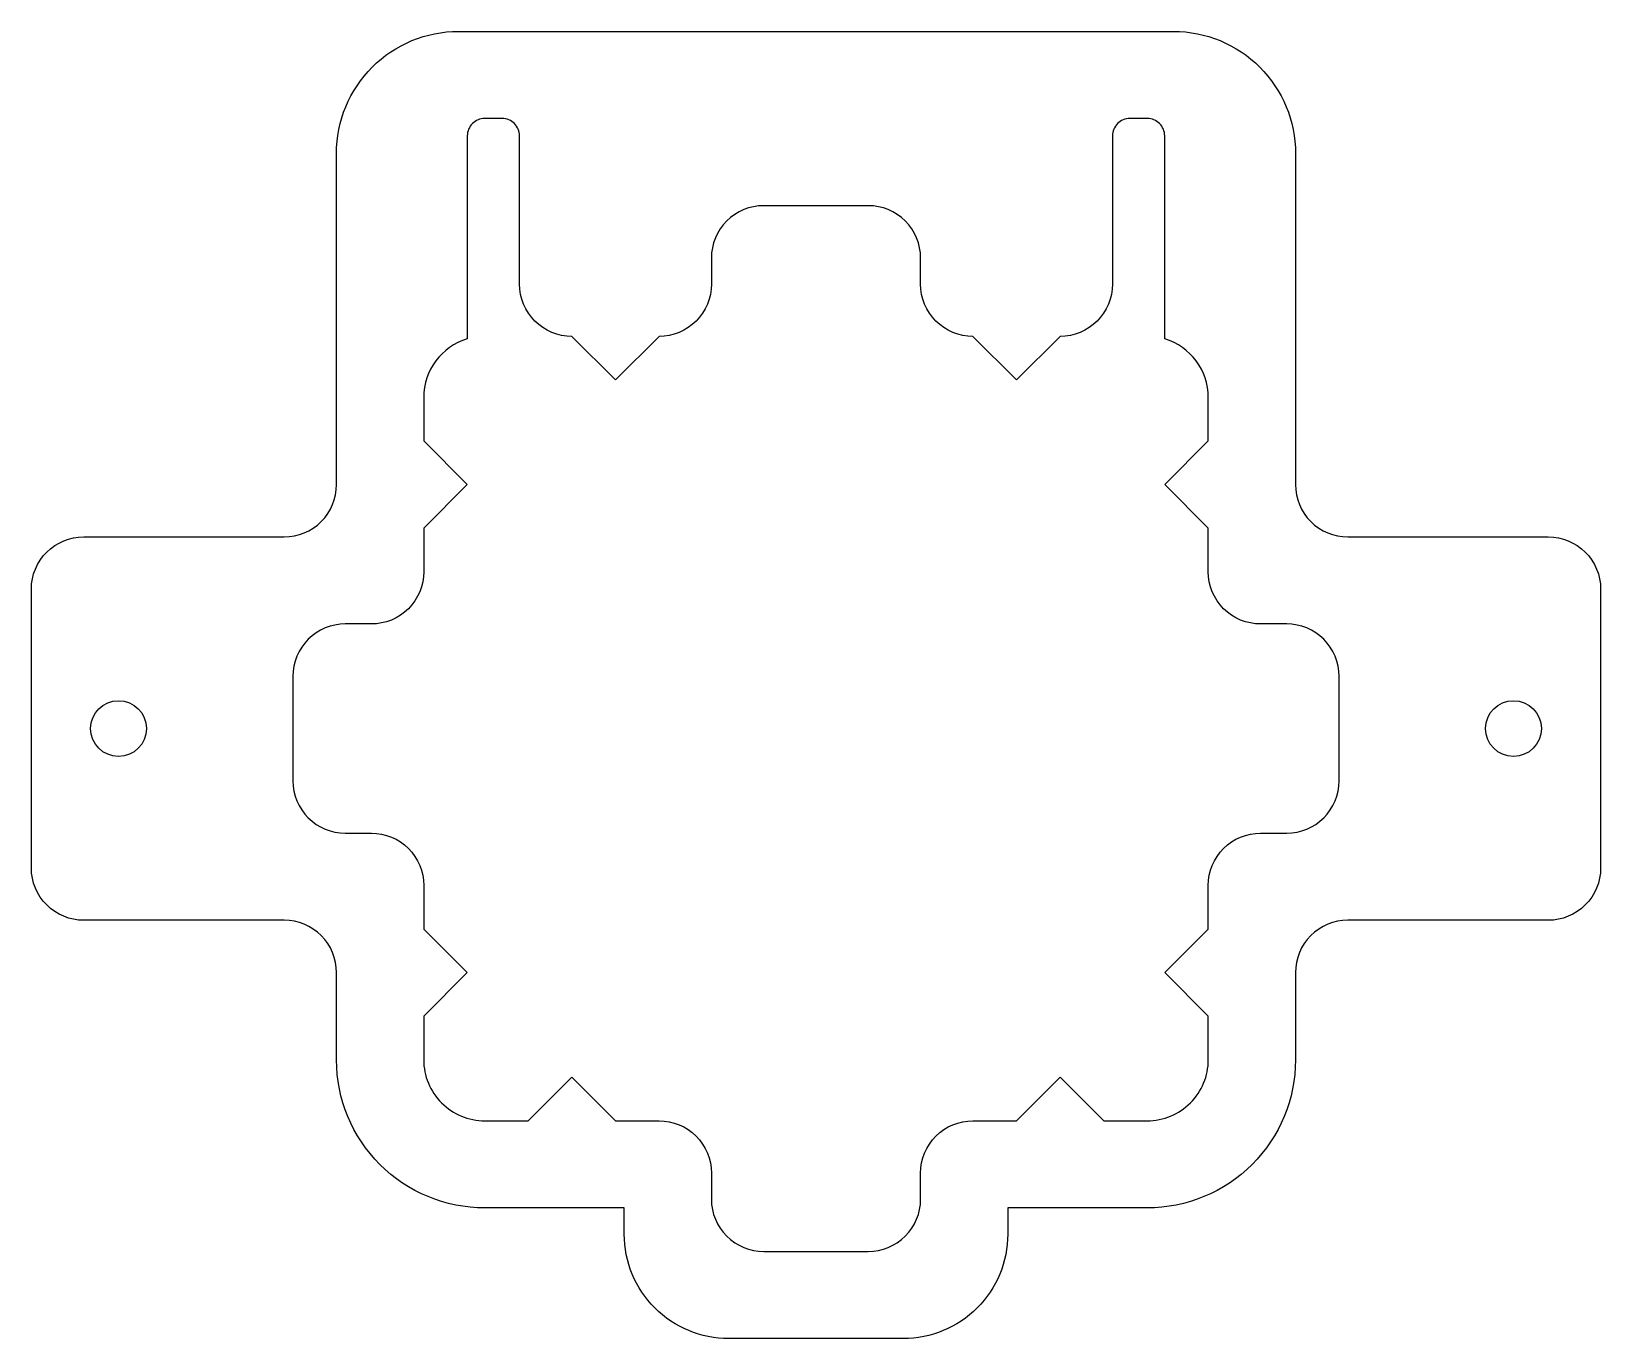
# Model space of a CAD drawing. Header units: millimetres. Extents: x -45 to 45, y -35 to 40.
import ezdxf

# ---------------------------------------------------------------- set-up
doc = ezdxf.new("R2010")
doc.units = ezdxf.units.MM
doc.layers.get('0').update_dxf_attribs({"linetype": 'CONTINUOUS'})

msp = doc.modelspace()

# ---------------------------------------------------------------- linework, layer by layer
for points in [[(-27.5, 33, -0.414214), (-20.5, 40), (20.5, 40, -0.414214), (27.5, 33), (27.5, 14, 0.414214), (30.5, 11), (42, 11, -0.414214), (45, 8), (45, -8, -0.414214), (42, -11), (30.5, -11, 0.414214), (27.5, -14), (27.5, -19, -0.414214), (19, -27.5), (11, -27.5), (11, -29, -0.414214), (5, -35), (-5, -35, -0.414214), (-11, -29), (-11, -27.5), (-19, -27.5, -0.414214), (-27.5, -19), (-27.5, -14, 0.414214), (-30.5, -11), (-42, -11, -0.414214), (-45, -8), (-45, 8, -0.414214), (-42, 11), (-30.5, 11, 0.414214), (-27.5, 14)], [(17, 25.5, -0.414214), (14, 22.5), (11.5, 20), (9, 22.5, -0.414214), (6, 25.5), (6, 27, 0.414214), (3, 30), (-3, 30, 0.414214), (-6, 27), (-6, 25.5, -0.414214), (-9, 22.5), (-11.5, 20), (-14, 22.5, -0.414214), (-17, 25.5), (-17, 34, 0.414214), (-18, 35), (-19, 35, 0.414214), (-20, 34), (-20, 22.354, 0.331679), (-22.5, 19), (-22.5, 16.5), (-20, 14), (-22.5, 11.5), (-22.5, 9, -0.414214), (-25.5, 6), (-27, 6, 0.414214), (-30, 3), (-30, -3, 0.414214), (-27, -6), (-25.5, -6, -0.414214), (-22.5, -9), (-22.5, -11.5), (-20, -14), (-22.5, -16.5), (-22.5, -19, 0.414214), (-19, -22.5), (-16.5, -22.5), (-14, -20), (-11.5, -22.5), (-9, -22.5, -0.414214), (-6, -25.5), (-6, -27, 0.414214), (-3, -30), (3, -30, 0.414214), (6, -27), (6, -25.5, -0.414214), (9, -22.5), (11.5, -22.5), (14, -20), (16.5, -22.5), (19, -22.5, 0.414214), (22.5, -19), (22.5, -16.5), (20, -14), (22.5, -11.5), (22.5, -9, -0.414214), (25.5, -6), (27, -6, 0.414214), (30, -3), (30, 3, 0.414214), (27, 6), (25.5, 6, -0.414214), (22.5, 9), (22.5, 11.5), (20, 14), (22.5, 16.5), (22.5, 19, 0.331679), (20, 22.354), (20, 34, 0.414214), (19, 35), (18, 35, 0.414214), (17, 34)]]:
    msp.add_lwpolyline(points, format="xyb", close=True)
for centre in [(-40, 0), (40, 0)]:
    msp.add_circle(centre, 1.6)

doc.saveas('drawing.dxf')
